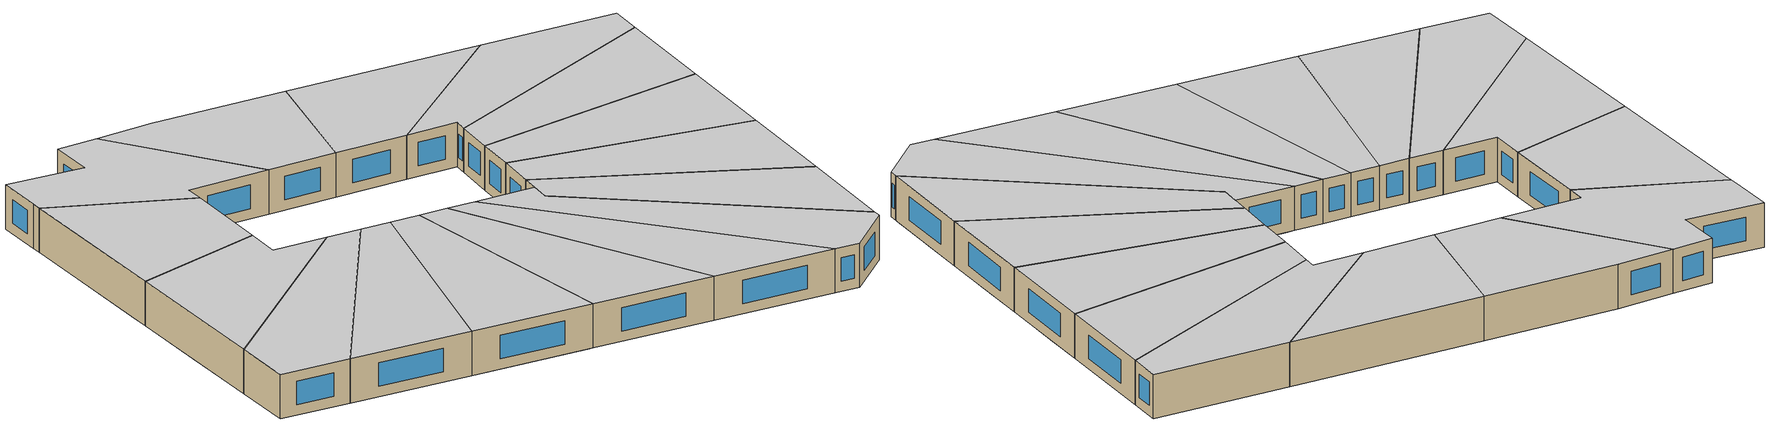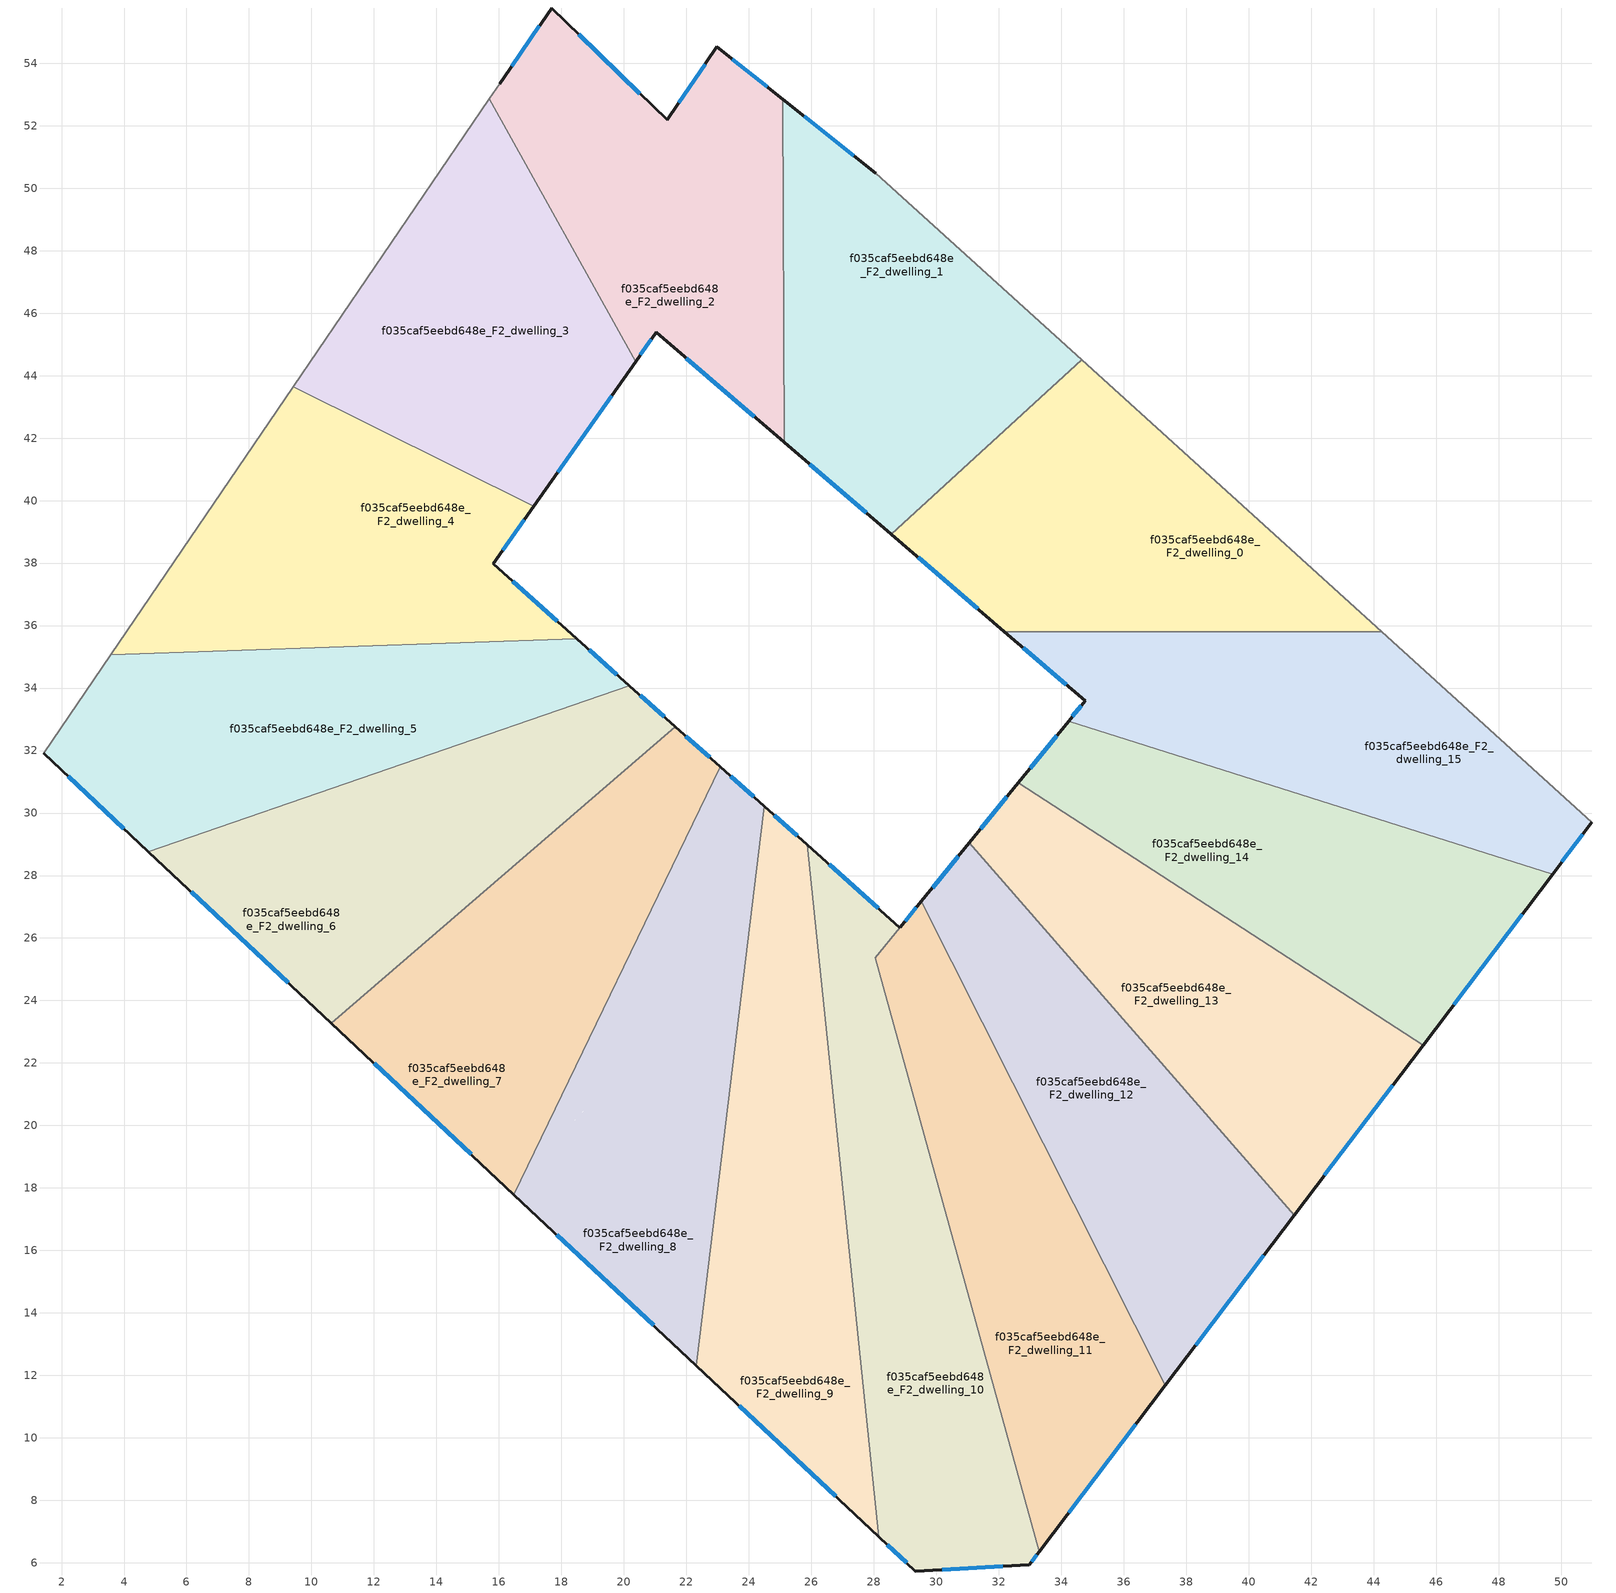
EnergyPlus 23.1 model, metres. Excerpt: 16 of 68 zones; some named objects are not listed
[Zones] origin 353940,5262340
f035caf5eebd648e_F2_dwelling_0
 floor to f035caf5eebd648e_F1_dwelling_8 (EU_floor_Construction): 44.25,35.81 38.9,35.81 35.82,38.7 38.23,41.27 z6
 floor to f035caf5eebd648e_F1_dwelling_17 (EU_floor_Construction): 38.23,41.27 35.87,38.76 32.18,42.23 34.66,44.5 z6
 floor to f035caf5eebd648e_F1_dwelling_7 (EU_floor_Construction): 38.9,35.81 33.11,35.81 35.82,38.7 z6
 floor to f035caf5eebd648e_F1_dwelling_15 (EU_floor_Construction): 34.09,36.85 33.11,35.81 32.18,35.81 28.57,38.92 30.25,40.46 z6
 floor to f035caf5eebd648e_F1_dwelling_16 (EU_floor_Construction): 35.87,38.76 34.09,36.85 30.25,40.46 32.18,42.23 z6
 wall outside (EU_wall_Construction): 28.57,38.92 32.18,35.81 z6:9
 wall to f035caf5eebd648e_F2_dwelling_1 (EU_wall_Construction): 34.66,44.5 28.57,38.92 z6:9
 wall adiabatic (EU_wall_Construction): 44.25,35.81 34.66,44.5 z6:9
 wall to f035caf5eebd648e_F2_dwelling_15 (EU_wall_Construction): 32.18,35.81 44.25,35.81 z6:9
 window (EU_Window_Construction): 29.42,38.19 31.33,36.54 z6.7:8.3
 ceiling to f035caf5eebd648e_F3_dwelling_0 (EU_floor_Construction): 44.25,35.81 34.66,44.5 28.57,38.92 32.18,35.81 z9
f035caf5eebd648e_F2_dwelling_1
 floor to f035caf5eebd648e_F1_dwelling_17 (EU_floor_Construction): 28.06,50.48 34.66,44.5 32.18,42.23 25.1,48.87 25.08,52.85 z6
 floor to f035caf5eebd648e_F1_dwelling_15 (EU_floor_Construction): 30.25,40.46 28.57,38.92 25.14,41.86 25.12,45.27 z6
 floor to f035caf5eebd648e_F1_dwelling_16 (EU_floor_Construction): 32.18,42.23 30.25,40.46 25.12,45.27 25.1,48.87 z6
 wall outside (EU_wall_Construction): 25.14,41.86 28.57,38.92 / 28.06,50.48 25.08,52.85 z6:9
 wall to f035caf5eebd648e_F2_dwelling_2 (EU_wall_Construction): 25.08,52.85 25.14,41.86 z6:9
 wall adiabatic (EU_wall_Construction): 34.66,44.5 28.06,50.48 z6:9
 window (EU_Window_Construction): 25.94,41.17 27.76,39.61 / 27.36,51.04 25.78,52.3 z6.7:8.3
 ceiling to f035caf5eebd648e_F3_dwelling_1 (EU_floor_Construction): 34.66,44.5 28.06,50.48 25.08,52.85 25.14,41.86 28.57,38.92 z9
f035caf5eebd648e_F2_dwelling_10
 floor to f035caf5eebd648e_F1_dwelling_1 (EU_floor_Construction): 31.54,12.71 33.21,6.64 27.64,11.87 27.12,16.85 z6
 floor to f035caf5eebd648e_F1_dwelling_13 (EU_floor_Construction): 26.32,28.58 25.96,28.19 25.87,28.98 z6
 floor to f035caf5eebd648e_F1_dwelling_3 (EU_floor_Construction): 28.84,26.33 28.43,25.83 27.79,25.05 28.26,24.62 29.83,18.89 26.6,21.92 25.96,28.19 26.32,28.58 z6
 floor to f035caf5eebd648e_F1_dwelling_0 (EU_floor_Construction): 33.21,6.64 33.29,6.35 32.98,5.94 29.33,5.74 28.15,6.84 27.64,11.87 z6
 floor to f035caf5eebd648e_F1_dwelling_4 (EU_floor_Construction): 28.4,25.79 28.05,25.37 28.26,24.62 27.79,25.05 z6
 floor to f035caf5eebd648e_F1_dwelling_2 (EU_floor_Construction): 29.83,18.89 31.54,12.71 27.12,16.85 26.6,21.92 z6
 wall outside (EU_wall_Construction): 28.16,6.84 29.33,5.74 32.98,5.94 33.29,6.35 / 28.84,26.33 25.87,28.98 z6:9
 wall to f035caf5eebd648e_F2_dwelling_9 (EU_wall_Construction): 25.87,28.98 28.16,6.84 z6:9
 wall to f035caf5eebd648e_F2_dwelling_11 (EU_wall_Construction): 28.05,25.37 28.84,26.33 / 33.29,6.35 28.05,25.36 z6:9
 window (EU_Window_Construction): 33.05,6.03 33.22,6.25 / 30.19,5.78 32.12,5.89 / 28.43,6.58 29.06,6 / 28.14,26.96 26.57,28.36 z6.7:8.3
 ceiling to f035caf5eebd648e_F3_dwelling_10 (EU_floor_Construction): 32.98,5.94 33.29,6.35 28.05,25.37 28.84,26.33 25.87,28.98 28.16,6.84 29.33,5.74 z9
f035caf5eebd648e_F2_dwelling_11
 floor adiabatic (EU_floor_Construction): 37.17,12.01 37.33,11.68 35.38,9.11 31.54,12.71 29.83,18.89 z6
 floor to f035caf5eebd648e_F1_dwelling_3 (EU_floor_Construction): 33.11,20.07 37.17,12.01 29.83,18.89 28.26,24.62 z6
 floor to f035caf5eebd648e_F1_dwelling_1 (EU_floor_Construction): 35.38,9.11 35.34,9.05 33.38,6.47 33.21,6.64 31.54,12.71 z6
 floor to f035caf5eebd648e_F1_dwelling_4 (EU_floor_Construction): 29.52,27.17 33.11,20.07 28.26,24.62 28.05,25.36 28.79,26.27 z6
 floor to f035caf5eebd648e_F1_dwelling_0 (EU_floor_Construction): 33.38,6.47 33.29,6.35 33.21,6.64 z6
 wall outside (EU_wall_Construction): 33.29,6.35 37.33,11.68 / 29.52,27.17 28.84,26.34 z6:9
 wall to f035caf5eebd648e_F2_dwelling_12 (EU_wall_Construction): 37.33,11.68 29.52,27.17 z6:9
 window (EU_Window_Construction): 34.24,7.6 36.38,10.43 / 29.36,26.98 29,26.53 z6.7:8.3
 ceiling to f035caf5eebd648e_F3_dwelling_11 (EU_floor_Construction): 33.29,6.35 37.33,11.68 29.52,27.17 28.84,26.34 28.05,25.36 z9
f035caf5eebd648e_F2_dwelling_12
 floor to f035caf5eebd648e_F1_dwelling_4 (EU_floor_Construction): 39.06,19.87 41.45,17.12 39.29,14.26 33.11,20.07 29.52,27.17 30.28,28.1 z6
 floor to f035caf5eebd648e_F1_dwelling_5 (EU_floor_Construction): 31.06,29.05 39.06,19.87 30.28,28.1 z6
 floor to f035caf5eebd648e_F1_dwelling_3 (EU_floor_Construction): 39.29,14.26 37.41,11.78 37.17,12.01 33.11,20.07 z6
 floor adiabatic (EU_floor_Construction): 37.41,11.78 37.33,11.68 37.17,12.01 z6
 wall outside (EU_wall_Construction): 31.06,29.05 29.52,27.17 / 37.33,11.68 41.45,17.12 z6:9
 wall to f035caf5eebd648e_F2_dwelling_13 (EU_wall_Construction): 41.45,17.12 31.06,29.05 z6:9
 window (EU_Window_Construction): 30.7,28.61 29.88,27.61 / 38.3,12.96 40.48,15.84 z6.7:8.3
 ceiling to f035caf5eebd648e_F3_dwelling_12 (EU_floor_Construction): 37.33,11.68 41.45,17.12 31.06,29.05 29.52,27.17 z9
f035caf5eebd648e_F2_dwelling_13
 floor to f035caf5eebd648e_F1_dwelling_5 (EU_floor_Construction): 33.67,30.3 44.05,20.55 41.67,17.41 39.06,19.87 31.06,29.05 32.63,30.97 z6
 floor to f035caf5eebd648e_F1_dwelling_4 (EU_floor_Construction): 41.67,17.41 41.45,17.12 39.06,19.87 z6
 floor to f035caf5eebd648e_F1_dwelling_6 (EU_floor_Construction): 45.58,22.57 44.05,20.55 33.67,30.3 z6
 wall outside (EU_wall_Construction): 32.63,30.97 31.06,29.05 / 41.45,17.12 45.58,22.57 z6:9
 wall to f035caf5eebd648e_F2_dwelling_14 (EU_wall_Construction): 45.58,22.57 32.63,30.97 z6:9
 window (EU_Window_Construction): 32.26,30.52 31.43,29.5 / 42.42,18.4 44.61,21.29 z6.7:8.3
 ceiling to f035caf5eebd648e_F3_dwelling_13 (EU_floor_Construction): 41.45,17.12 45.58,22.57 32.63,30.97 31.06,29.05 z9
f035caf5eebd648e_F2_dwelling_14
 floor to f035caf5eebd648e_F1_dwelling_6 (EU_floor_Construction): 37.94,31.77 46.48,23.76 45.58,22.57 33.67,30.3 32.77,31.15 34.24,32.94 z6
 floor to f035caf5eebd648e_F1_dwelling_5 (EU_floor_Construction): 33.67,30.3 32.63,30.97 32.77,31.15 z6
 floor to f035caf5eebd648e_F1_dwelling_7 (EU_floor_Construction): 45.87,29.27 48.66,26.64 46.48,23.76 37.94,31.77 z6
 floor to f035caf5eebd648e_F1_dwelling_8 (EU_floor_Construction): 49.73,28.04 48.66,26.64 45.87,29.27 z6
 wall outside (EU_wall_Construction): 34.23,32.94 32.63,30.97 / 45.58,22.57 49.73,28.04 z6:9
 wall to f035caf5eebd648e_F2_dwelling_15 (EU_wall_Construction): 49.73,28.04 34.23,32.94 z6:9
 window (EU_Window_Construction): 33.86,32.48 33,31.44 / 46.56,23.86 48.75,26.76 z6.7:8.3
 ceiling to f035caf5eebd648e_F3_dwelling_14 (EU_floor_Construction): 45.58,22.57 49.73,28.04 34.23,32.94 32.63,30.97 z9
f035caf5eebd648e_F2_dwelling_15
 floor to f035caf5eebd648e_F1_dwelling_7 (EU_floor_Construction): 45.87,29.27 37.94,31.77 35.63,33.94 34.79,33.62 34.76,33.59 32.69,35.37 33.11,35.81 38.9,35.81 z6
 floor to f035caf5eebd648e_F1_dwelling_8 (EU_floor_Construction): 50.99,29.71 49.73,28.04 45.87,29.27 38.9,35.81 44.25,35.81 z6
 floor to f035caf5eebd648e_F1_dwelling_6 (EU_floor_Construction): 37.94,31.77 34.24,32.94 34.77,33.59 34.8,33.62 35.38,33.84 35.63,33.94 z6
 floor to f035caf5eebd648e_F1_dwelling_15 (EU_floor_Construction): 33.11,35.81 32.69,35.37 32.18,35.81 z6
 wall outside (EU_wall_Construction): 32.18,35.81 34.76,33.59 34.23,32.94 / 49.73,28.04 50.99,29.71 z6:9
 wall adiabatic (EU_wall_Construction): 50.99,29.71 44.25,35.81 z6:9
 window (EU_Window_Construction): 34.64,33.44 34.36,33.1 / 32.79,35.29 34.16,34.11 / 50.02,28.44 50.69,29.32 z6.7:8.3
 ceiling to f035caf5eebd648e_F3_dwelling_15 (EU_floor_Construction): 49.73,28.04 50.99,29.71 44.25,35.81 32.18,35.81 34.76,33.59 34.23,32.94 z9
f035caf5eebd648e_F2_dwelling_2
 floor to f035caf5eebd648e_F1_dwelling_15 (EU_floor_Construction): 25.12,45.27 25.14,41.86 21.04,45.39 20.81,45.07 19.17,46.61 15.7,52.86 16.02,53.34 16.22,53.63 z6
 floor to f035caf5eebd648e_F1_dwelling_16 (EU_floor_Construction): 21.46,52.29 25.1,48.87 25.12,45.27 16.22,53.63 17.69,55.77 21.38,52.18 z6
 floor to f035caf5eebd648e_F1_dwelling_14 (EU_floor_Construction): 20.81,45.07 20.37,44.45 19.17,46.61 z6
 floor to f035caf5eebd648e_F1_dwelling_17 (EU_floor_Construction): 25.08,52.85 25.1,48.87 21.46,52.29 22.98,54.52 z6
 wall outside (EU_wall_Construction): 25.08,52.85 22.98,54.52 21.38,52.18 17.69,55.77 16.02,53.34 / 20.37,44.45 21.04,45.39 25.14,41.86 z6:9
 wall to f035caf5eebd648e_F2_dwelling_3 (EU_wall_Construction): 15.7,52.86 20.37,44.45 z6:9
 wall adiabatic (EU_wall_Construction): 16.02,53.34 15.7,52.86 z6:9
 window (EU_Window_Construction): 20.51,53.03 18.56,54.93 / 22.6,53.97 21.76,52.73 / 24.59,53.25 23.47,54.13 / 22,44.56 24.18,42.69 / 20.53,44.67 20.88,45.17 / 17.3,55.2 16.41,53.91 z6.7:8.3
 ceiling to f035caf5eebd648e_F3_dwelling_2 (EU_floor_Construction): 25.14,41.86 25.08,52.85 22.98,54.52 21.38,52.18 17.69,55.77 16.02,53.34 15.7,52.86 20.37,44.45 21.04,45.39 z9
f035caf5eebd648e_F2_dwelling_3
 floor to f035caf5eebd648e_F1_dwelling_14 (EU_floor_Construction): 19.17,46.61 20.37,44.45 17.11,39.82 13.91,41.41 10.24,44.85 14.45,51.04 z6
 floor to f035caf5eebd648e_F1_dwelling_15 (EU_floor_Construction): 15.7,52.86 19.17,46.61 14.45,51.04 z6
 floor to f035caf5eebd648e_F1_dwelling_13 (EU_floor_Construction): 13.91,41.41 9.42,43.64 10.24,44.85 z6
 wall outside (EU_wall_Construction): 17.11,39.82 20.37,44.45 z6:9
 wall to f035caf5eebd648e_F2_dwelling_4 (EU_wall_Construction): 9.42,43.64 17.11,39.82 z6:9
 wall adiabatic (EU_wall_Construction): 15.7,52.86 9.42,43.64 z6:9
 window (EU_Window_Construction): 17.88,40.9 19.61,43.36 z6.7:8.3
 ceiling to f035caf5eebd648e_F3_dwelling_3 (EU_floor_Construction): 17.11,39.82 20.37,44.45 15.7,52.86 9.42,43.64 z9
f035caf5eebd648e_F2_dwelling_4
 floor to f035caf5eebd648e_F1_dwelling_12 (EU_floor_Construction): 15.15,35.47 11.06,35.33 6.6,39.51 8.26,41.94 z6
 floor to f035caf5eebd648e_F1_dwelling_13 (EU_floor_Construction): 16.51,38.97 15.81,37.98 18.49,35.58 15.15,35.47 8.26,41.94 9.42,43.64 13.91,41.41 z6
 floor to f035caf5eebd648e_F1_dwelling_14 (EU_floor_Construction): 17.11,39.82 16.51,38.97 13.91,41.41 z6
 floor to f035caf5eebd648e_F1_dwelling_11 (EU_floor_Construction): 11.06,35.33 6.89,35.19 4.92,37.04 6.6,39.51 z6
 floor to f035caf5eebd648e_F1_dwelling_10 (EU_floor_Construction): 6.89,35.19 3.58,35.07 4.92,37.04 z6
 wall outside (EU_wall_Construction): 18.49,35.58 15.81,37.98 17.11,39.82 z6:9
 wall to f035caf5eebd648e_F2_dwelling_5 (EU_wall_Construction): 3.58,35.07 18.49,35.58 z6:9
 wall adiabatic (EU_wall_Construction): 9.42,43.64 3.58,35.07 z6:9
 window (EU_Window_Construction): 16.12,38.41 16.8,39.39 / 17.86,36.14 16.44,37.42 z6.7:8.3
 ceiling to f035caf5eebd648e_F3_dwelling_4 (EU_floor_Construction): 18.49,35.58 15.81,37.98 17.11,39.82 9.42,43.64 3.58,35.07 z9
f035caf5eebd648e_F2_dwelling_5
 floor to f035caf5eebd648e_F1_dwelling_9 (EU_floor_Construction): 8.09,29.91 4.78,28.76 1.42,31.91 3.19,34.5 z6
 floor to f035caf5eebd648e_F1_dwelling_13 (EU_floor_Construction): 20.17,34.08 17.58,33.19 15.15,35.47 18.49,35.58 z6
 floor adiabatic (EU_floor_Construction): 17.58,33.19 8.09,29.91 3.19,34.5 3.58,35.07 15.15,35.47 z6
 wall outside (EU_wall_Construction): 20.17,34.08 18.49,35.58 / 1.42,31.91 4.78,28.76 z6:9
 wall to f035caf5eebd648e_F2_dwelling_6 (EU_wall_Construction): 4.78,28.76 20.17,34.08 z6:9
 wall adiabatic (EU_wall_Construction): 3.58,35.07 1.42,31.91 z6:9
 window (EU_Window_Construction): 19.78,34.43 18.89,35.23 / 2.21,31.17 3.99,29.5 z6.7:8.3
 ceiling to f035caf5eebd648e_F3_dwelling_5 (EU_floor_Construction): 20.17,34.08 18.49,35.58 3.58,35.07 1.42,31.91 4.78,28.76 z9
f035caf5eebd648e_F2_dwelling_6
 floor to f035caf5eebd648e_F1_dwelling_11 (EU_floor_Construction): 17.55,29.24 15.3,27.29 11.32,31.02 14.49,32.12 z6
 floor to f035caf5eebd648e_F1_dwelling_9 (EU_floor_Construction): 12.99,25.31 10.63,23.27 4.78,28.76 8.09,29.91 z6
 floor to f035caf5eebd648e_F1_dwelling_12 (EU_floor_Construction): 19.76,31.14 17.55,29.24 14.49,32.12 17.58,33.19 z6
 floor to f035caf5eebd648e_F1_dwelling_10 (EU_floor_Construction): 15.3,27.29 12.99,25.31 8.09,29.91 11.32,31.02 z6
 floor to f035caf5eebd648e_F1_dwelling_13 (EU_floor_Construction): 21.64,32.77 19.76,31.14 17.58,33.19 20.17,34.08 z6
 wall outside (EU_wall_Construction): 21.64,32.77 20.17,34.08 / 4.78,28.76 10.63,23.27 z6:9
 wall to f035caf5eebd648e_F2_dwelling_7 (EU_wall_Construction): 10.63,23.27 21.64,32.77 z6:9
 window (EU_Window_Construction): 21.3,33.07 20.52,33.77 / 6.15,27.48 9.26,24.56 z6.7:8.3
 ceiling to f035caf5eebd648e_F3_dwelling_6 (EU_floor_Construction): 21.64,32.77 20.17,34.08 4.78,28.76 10.63,23.27 z9
f035caf5eebd648e_F2_dwelling_7
 floor to f035caf5eebd648e_F1_dwelling_10 (EU_floor_Construction): 19.27,23.57 17.89,20.71 12.99,25.31 15.3,27.29 z6
 floor to f035caf5eebd648e_F1_dwelling_0 (EU_floor_Construction): 16.78,18.42 16.48,17.79 16.33,17.93 z6
 floor to f035caf5eebd648e_F1_dwelling_9 (EU_floor_Construction): 17.89,20.71 16.78,18.42 16.33,17.93 10.63,23.27 12.99,25.31 z6
 floor to f035caf5eebd648e_F1_dwelling_11 (EU_floor_Construction): 20.62,26.36 19.27,23.57 15.3,27.29 17.55,29.24 z6
 floor to f035caf5eebd648e_F1_dwelling_12 (EU_floor_Construction): 21.94,29.1 20.62,26.36 17.55,29.24 19.76,31.14 z6
 floor to f035caf5eebd648e_F1_dwelling_13 (EU_floor_Construction): 23.08,31.48 21.94,29.1 19.76,31.14 21.64,32.77 z6
 wall outside (EU_wall_Construction): 23.08,31.48 21.64,32.77 / 10.63,23.27 16.48,17.79 z6:9
 wall to f035caf5eebd648e_F2_dwelling_8 (EU_wall_Construction): 16.48,17.79 23.08,31.48 z6:9
 window (EU_Window_Construction): 22.74,31.78 21.98,32.46 / 12.01,21.99 15.11,19.08 z6.7:8.3
 ceiling to f035caf5eebd648e_F3_dwelling_7 (EU_floor_Construction): 16.48,17.79 23.08,31.48 21.64,32.77 10.63,23.27 z9
f035caf5eebd648e_F2_dwelling_8
 floor to f035caf5eebd648e_F1_dwelling_13 (EU_floor_Construction): 24.49,30.22 24.11,27.06 21.94,29.1 23.08,31.48 z6
 floor to f035caf5eebd648e_F1_dwelling_0 (EU_floor_Construction): 22.82,16.39 22.32,12.31 16.48,17.79 16.78,18.42 18.6,20.35 z6
 floor to f035caf5eebd648e_F1_dwelling_1 (EU_floor_Construction): 23.31,20.44 22.82,16.39 18.6,20.35 20.78,22.67 20.85,22.75 z6
 floor to f035caf5eebd648e_F1_dwelling_12 (EU_floor_Construction): 24.11,27.06 23.99,26.1 22.54,24.55 20.62,26.36 21.94,29.1 z6
 floor to f035caf5eebd648e_F1_dwelling_3 (EU_floor_Construction): 23.99,26.1 23.81,24.55 23.13,25.18 z6
 floor to f035caf5eebd648e_F1_dwelling_2 (EU_floor_Construction): 23.81,24.55 23.31,20.44 20.85,22.75 23.13,25.18 z6
 floor to f035caf5eebd648e_F1_dwelling_11 (EU_floor_Construction): 22.54,24.55 20.85,22.75 20.78,22.67 20.52,22.39 19.27,23.57 20.62,26.36 z6
 floor adiabatic (EU_floor_Construction): 20.78,22.67 16.78,18.42 19.27,23.57 20.52,22.39 z6
 wall outside (EU_wall_Construction): 24.49,30.22 23.08,31.48 / 16.48,17.79 22.32,12.31 z6:9
 wall to f035caf5eebd648e_F2_dwelling_9 (EU_wall_Construction): 22.32,12.31 24.49,30.22 z6:9
 window (EU_Window_Construction): 24.16,30.51 23.41,31.18 / 17.85,16.5 20.95,13.6 z6.7:8.3
 ceiling to f035caf5eebd648e_F3_dwelling_8 (EU_floor_Construction): 22.32,12.31 24.49,30.22 23.08,31.48 16.48,17.79 z9
f035caf5eebd648e_F2_dwelling_9
 floor to f035caf5eebd648e_F1_dwelling_0 (EU_floor_Construction): 27.64,11.87 28.15,6.84 22.32,12.31 22.82,16.39 z6
 floor to f035caf5eebd648e_F1_dwelling_1 (EU_floor_Construction): 27.12,16.85 27.64,11.87 22.82,16.39 23.31,20.44 z6
 floor to f035caf5eebd648e_F1_dwelling_2 (EU_floor_Construction): 26.6,21.92 27.12,16.85 23.31,20.44 23.81,24.55 z6
 floor to f035caf5eebd648e_F1_dwelling_3 (EU_floor_Construction): 25.96,28.19 26.6,21.92 23.81,24.55 23.99,26.1 z6
 floor to f035caf5eebd648e_F1_dwelling_13 (EU_floor_Construction): 25.87,28.98 25.96,28.19 24.53,26.67 24.11,27.06 24.49,30.22 z6
 floor to f035caf5eebd648e_F1_dwelling_12 (EU_floor_Construction): 24.53,26.67 23.99,26.1 24.11,27.06 z6
 wall outside (EU_wall_Construction): 25.87,28.98 24.49,30.22 / 22.32,12.31 28.16,6.84 z6:9
 window (EU_Window_Construction): 25.55,29.27 24.82,29.93 / 23.69,11.03 26.79,8.13 z6.7:8.3
 ceiling to f035caf5eebd648e_F3_dwelling_9 (EU_floor_Construction): 28.16,6.84 25.87,28.98 24.49,30.22 22.32,12.31 z9
[Building]
EU S2 Campaign: North Axis=0; Terrain=City; Solar Distribution=FullExterior
[Site:Location]
Budapest.Ferenc.Liszt.Intl.AP: Latitude=47.437; Longitude=19.256; Time Zone=1; Elevation=185
[SizingPeriod:WeatherFileDays]
AnnualSizingPeriod: Begin Month=1; Begin Day of Month=1; End Month=12; End Day of Month=31; Day of Week for Start Day=Monday; Use Weather File Daylight Saving Period=No; Use Weather File Rain and Snow Indicators=No
[MATERIAL]
EU_InternalMass_Material: Roughness=MediumRough; Thickness=0.1; Conductivity=1; Density=1800; Specific Heat=900; Thermal Absorptance=0.9; Solar Absorptance=0.7; Visible Absorptance=0.7
[MATERIAL:NOMASS] Roughness=MediumRough; Thermal Absorptance=0.9; Solar Absorptance=0.7; Visible Absorptance=0.7
Name | Thermal Resistance
EU_wall_NoMass | 0.832559
EU_floor_NoMass | 0.872794
[WINDOWMATERIAL:SIMPLEGLAZINGSYSTEM]
EU_Window_SimpleGlazing: UFactor=2.79869; Solar Heat Gain Coefficient=0.75; Visible Transmittance=0.75
[CONSTRUCTION]
EU_wall_Construction: EU_wall_NoMass
EU_floor_Construction: EU_floor_NoMass
EU_Window_Construction: EU_Window_SimpleGlazing
EU_InternalMass_Construction: EU_InternalMass_Material
[ZONE] Type=1; Multiplier=1; Ceiling Height=autocalculate; Floor Area=autocalculate; Part of Total Floor Area=Yes
Name | Volume
f035caf5eebd648e_F2_dwelling_0 | 216.129
f035caf5eebd648e_F2_dwelling_1 | 216.145
f035caf5eebd648e_F2_dwelling_10 | 219.709
f035caf5eebd648e_F2_dwelling_11 | 212.628
f035caf5eebd648e_F2_dwelling_12 | 216.14
f035caf5eebd648e_F2_dwelling_13 | 216.142
f035caf5eebd648e_F2_dwelling_14 | 216.138
f035caf5eebd648e_F2_dwelling_15 | 216.13
f035caf5eebd648e_F2_dwelling_2 | 216.136
f035caf5eebd648e_F2_dwelling_3 | 216.152
f035caf5eebd648e_F2_dwelling_4 | 216.146
f035caf5eebd648e_F2_dwelling_5 | 216.123
f035caf5eebd648e_F2_dwelling_6 | 216.132
f035caf5eebd648e_F2_dwelling_7 | 216.161
f035caf5eebd648e_F2_dwelling_8 | 216.122
f035caf5eebd648e_F2_dwelling_9 | 216.116
[INTERNALMASS] Construction=EU_InternalMass_Construction
Name | Zone or ZoneList | Surface Area
f035caf5eebd648e_F2_dwelling_0_EU_InternalMass | f035caf5eebd648e_F2_dwelling_0 | 72.0431
f035caf5eebd648e_F2_dwelling_1_EU_InternalMass | f035caf5eebd648e_F2_dwelling_1 | 72.0483
f035caf5eebd648e_F2_dwelling_2_EU_InternalMass | f035caf5eebd648e_F2_dwelling_2 | 72.0454
f035caf5eebd648e_F2_dwelling_3_EU_InternalMass | f035caf5eebd648e_F2_dwelling_3 | 72.0507
f035caf5eebd648e_F2_dwelling_4_EU_InternalMass | f035caf5eebd648e_F2_dwelling_4 | 72.0486
f035caf5eebd648e_F2_dwelling_5_EU_InternalMass | f035caf5eebd648e_F2_dwelling_5 | 72.0413
f035caf5eebd648e_F2_dwelling_6_EU_InternalMass | f035caf5eebd648e_F2_dwelling_6 | 72.0439
f035caf5eebd648e_F2_dwelling_7_EU_InternalMass | f035caf5eebd648e_F2_dwelling_7 | 72.0539
f035caf5eebd648e_F2_dwelling_8_EU_InternalMass | f035caf5eebd648e_F2_dwelling_8 | 72.0406
f035caf5eebd648e_F2_dwelling_9_EU_InternalMass | f035caf5eebd648e_F2_dwelling_9 | 72.0386
f035caf5eebd648e_F2_dwelling_10_EU_InternalMass | f035caf5eebd648e_F2_dwelling_10 | 73.2368
f035caf5eebd648e_F2_dwelling_11_EU_InternalMass | f035caf5eebd648e_F2_dwelling_11 | 70.879
f035caf5eebd648e_F2_dwelling_12_EU_InternalMass | f035caf5eebd648e_F2_dwelling_12 | 72.0466
f035caf5eebd648e_F2_dwelling_13_EU_InternalMass | f035caf5eebd648e_F2_dwelling_13 | 72.0475
f035caf5eebd648e_F2_dwelling_14_EU_InternalMass | f035caf5eebd648e_F2_dwelling_14 | 72.0461
f035caf5eebd648e_F2_dwelling_15_EU_InternalMass | f035caf5eebd648e_F2_dwelling_15 | 72.0432
[OTHEREQUIPMENT] Fuel Type=Electricity; Design Level Calculation Method=Watts/Area; Power per Zone Floor Area=1; Fraction Latent=0; Fraction Radiant=0; Fraction Lost=0; Carbon Dioxide Generation Rate=0; EndUse Subcategory=EU_Step8_InternalGains
Name | Zone or ZoneList or Space or SpaceList | Schedule
EU_Step8_InternalGain_f035caf5eebd648e_F2_dwelling_0_f000 | f035caf5eebd648e_F2_dwelling_0 | EU_Step8_GainSchedule_f035caf5eebd648e_F2_dwelling_0_f000
EU_Step8_InternalGain_f035caf5eebd648e_F2_dwelling_1_f000 | f035caf5eebd648e_F2_dwelling_1 | EU_Step8_GainSchedule_f035caf5eebd648e_F2_dwelling_1_f000
EU_Step8_InternalGain_f035caf5eebd648e_F2_dwelling_2_f000 | f035caf5eebd648e_F2_dwelling_2 | EU_Step8_GainSchedule_f035caf5eebd648e_F2_dwelling_2_f000
EU_Step8_InternalGain_f035caf5eebd648e_F2_dwelling_3_f000 | f035caf5eebd648e_F2_dwelling_3 | EU_Step8_GainSchedule_f035caf5eebd648e_F2_dwelling_3_f000
EU_Step8_InternalGain_f035caf5eebd648e_F2_dwelling_4_f000 | f035caf5eebd648e_F2_dwelling_4 | EU_Step8_GainSchedule_f035caf5eebd648e_F2_dwelling_4_f000
EU_Step8_InternalGain_f035caf5eebd648e_F2_dwelling_5_f000 | f035caf5eebd648e_F2_dwelling_5 | EU_Step8_GainSchedule_f035caf5eebd648e_F2_dwelling_5_f000
EU_Step8_InternalGain_f035caf5eebd648e_F2_dwelling_6_f000 | f035caf5eebd648e_F2_dwelling_6 | EU_Step8_GainSchedule_f035caf5eebd648e_F2_dwelling_6_f000
EU_Step8_InternalGain_f035caf5eebd648e_F2_dwelling_7_f000 | f035caf5eebd648e_F2_dwelling_7 | EU_Step8_GainSchedule_f035caf5eebd648e_F2_dwelling_7_f000
EU_Step8_InternalGain_f035caf5eebd648e_F2_dwelling_8_f000 | f035caf5eebd648e_F2_dwelling_8 | EU_Step8_GainSchedule_f035caf5eebd648e_F2_dwelling_8_f000
EU_Step8_InternalGain_f035caf5eebd648e_F2_dwelling_9_f000 | f035caf5eebd648e_F2_dwelling_9 | EU_Step8_GainSchedule_f035caf5eebd648e_F2_dwelling_9_f000
EU_Step8_InternalGain_f035caf5eebd648e_F2_dwelling_10_f000 | f035caf5eebd648e_F2_dwelling_10 | EU_Step8_GainSchedule_f035caf5eebd648e_F2_dwelling_10_f000
EU_Step8_InternalGain_f035caf5eebd648e_F2_dwelling_11_f000 | f035caf5eebd648e_F2_dwelling_11 | EU_Step8_GainSchedule_f035caf5eebd648e_F2_dwelling_11_f000
EU_Step8_InternalGain_f035caf5eebd648e_F2_dwelling_12_f000 | f035caf5eebd648e_F2_dwelling_12 | EU_Step8_GainSchedule_f035caf5eebd648e_F2_dwelling_12_f000
EU_Step8_InternalGain_f035caf5eebd648e_F2_dwelling_13_f000 | f035caf5eebd648e_F2_dwelling_13 | EU_Step8_GainSchedule_f035caf5eebd648e_F2_dwelling_13_f000
EU_Step8_InternalGain_f035caf5eebd648e_F2_dwelling_14_f000 | f035caf5eebd648e_F2_dwelling_14 | EU_Step8_GainSchedule_f035caf5eebd648e_F2_dwelling_14_f000
EU_Step8_InternalGain_f035caf5eebd648e_F2_dwelling_15_f000 | f035caf5eebd648e_F2_dwelling_15 | EU_Step8_GainSchedule_f035caf5eebd648e_F2_dwelling_15_f000
[ZONEVENTILATION:DESIGNFLOWRATE] Schedule=EU_AlwaysOn; Design Flow Rate Calculation Method=AirChanges/Hour; Air Changes per Hour=0.475469; Ventilation Type=Natural; Fan Pressure Rise=0; Fan Total Efficiency=1; Constant Term Coefficient=1; Temperature Term Coefficient=0; Velocity Term Coefficient=0; Velocity Squared Term Coefficient=0; Minimum Indoor Temperature=-100; Maximum Indoor Temperature=100; Delta Temperature=-100; Minimum Outdoor Temperature=-100; Maximum Outdoor Temperature=100; Maximum Wind Speed=40
Name | Zone or ZoneList or Space or SpaceList
EU_ConstantAir_f035caf5eebd648e_F2_dwelling_0 | f035caf5eebd648e_F2_dwelling_0
EU_ConstantAir_f035caf5eebd648e_F2_dwelling_1 | f035caf5eebd648e_F2_dwelling_1
EU_ConstantAir_f035caf5eebd648e_F2_dwelling_2 | f035caf5eebd648e_F2_dwelling_2
EU_ConstantAir_f035caf5eebd648e_F2_dwelling_3 | f035caf5eebd648e_F2_dwelling_3
EU_ConstantAir_f035caf5eebd648e_F2_dwelling_4 | f035caf5eebd648e_F2_dwelling_4
EU_ConstantAir_f035caf5eebd648e_F2_dwelling_5 | f035caf5eebd648e_F2_dwelling_5
EU_ConstantAir_f035caf5eebd648e_F2_dwelling_6 | f035caf5eebd648e_F2_dwelling_6
EU_ConstantAir_f035caf5eebd648e_F2_dwelling_7 | f035caf5eebd648e_F2_dwelling_7
EU_ConstantAir_f035caf5eebd648e_F2_dwelling_8 | f035caf5eebd648e_F2_dwelling_8
EU_ConstantAir_f035caf5eebd648e_F2_dwelling_9 | f035caf5eebd648e_F2_dwelling_9
EU_ConstantAir_f035caf5eebd648e_F2_dwelling_10 | f035caf5eebd648e_F2_dwelling_10
EU_ConstantAir_f035caf5eebd648e_F2_dwelling_11 | f035caf5eebd648e_F2_dwelling_11
EU_ConstantAir_f035caf5eebd648e_F2_dwelling_12 | f035caf5eebd648e_F2_dwelling_12
EU_ConstantAir_f035caf5eebd648e_F2_dwelling_13 | f035caf5eebd648e_F2_dwelling_13
EU_ConstantAir_f035caf5eebd648e_F2_dwelling_14 | f035caf5eebd648e_F2_dwelling_14
EU_ConstantAir_f035caf5eebd648e_F2_dwelling_15 | f035caf5eebd648e_F2_dwelling_15
[HVACTEMPLATE:ZONE:IDEALLOADSAIRSYSTEM] System Availability Schedule=EU_AlwaysOn; Maximum Heating Supply Air Temperature=50; Minimum Cooling Supply Air Temperature=13; Maximum Heating Supply Air Humidity Ratio=0.0156; Minimum Cooling Supply Air Humidity Ratio=0.0077; Heating Limit=NoLimit; Cooling Limit=NoLimit; Heating Availability Schedule=EU_AlwaysOn; Cooling Availability Schedule=EU_CoolingOff; Dehumidification Control Type=ConstantSensibleHeatRatio; Cooling Sensible Heat Ratio=0.7; Dehumidification Setpoint=60; Humidification Control Type=None; Humidification Setpoint=30; Outdoor Air Method=None; Outdoor Air Flow Rate per Person=0.00944; Outdoor Air Flow Rate per Zone Floor Area=0; Outdoor Air Flow Rate per Zone=0; Demand Controlled Ventilation Type=None; Outdoor Air Economizer Type=NoEconomizer; Heat Recovery Type=None; Sensible Heat Recovery Effectiveness=0.7; Latent Heat Recovery Effectiveness=0.65
Name | Template Thermostat
f035caf5eebd648e_F2_dwelling_0 | EU_HeatOnly_f035caf5eebd648e_F2_dwelling_0
f035caf5eebd648e_F2_dwelling_1 | EU_HeatOnly_f035caf5eebd648e_F2_dwelling_1
f035caf5eebd648e_F2_dwelling_2 | EU_HeatOnly_f035caf5eebd648e_F2_dwelling_2
f035caf5eebd648e_F2_dwelling_3 | EU_HeatOnly_f035caf5eebd648e_F2_dwelling_3
f035caf5eebd648e_F2_dwelling_4 | EU_HeatOnly_f035caf5eebd648e_F2_dwelling_4
f035caf5eebd648e_F2_dwelling_5 | EU_HeatOnly_f035caf5eebd648e_F2_dwelling_5
f035caf5eebd648e_F2_dwelling_6 | EU_HeatOnly_f035caf5eebd648e_F2_dwelling_6
f035caf5eebd648e_F2_dwelling_7 | EU_HeatOnly_f035caf5eebd648e_F2_dwelling_7
f035caf5eebd648e_F2_dwelling_8 | EU_HeatOnly_f035caf5eebd648e_F2_dwelling_8
f035caf5eebd648e_F2_dwelling_9 | EU_HeatOnly_f035caf5eebd648e_F2_dwelling_9
f035caf5eebd648e_F2_dwelling_10 | EU_HeatOnly_f035caf5eebd648e_F2_dwelling_10
f035caf5eebd648e_F2_dwelling_11 | EU_HeatOnly_f035caf5eebd648e_F2_dwelling_11
f035caf5eebd648e_F2_dwelling_12 | EU_HeatOnly_f035caf5eebd648e_F2_dwelling_12
f035caf5eebd648e_F2_dwelling_13 | EU_HeatOnly_f035caf5eebd648e_F2_dwelling_13
f035caf5eebd648e_F2_dwelling_14 | EU_HeatOnly_f035caf5eebd648e_F2_dwelling_14
f035caf5eebd648e_F2_dwelling_15 | EU_HeatOnly_f035caf5eebd648e_F2_dwelling_15
[SIZING:ZONE] Zone Cooling Design Supply Air Temperature Input Method=SupplyAirTemperature; Zone Cooling Design Supply Air Temperature=13; Zone Heating Design Supply Air Temperature Input Method=SupplyAirTemperature; Zone Heating Design Supply Air Temperature=50; Zone Cooling Design Supply Air Humidity Ratio=0.008; Zone Heating Design Supply Air Humidity Ratio=0.008; Cooling Design Air Flow Method=DesignDay; Cooling Design Air Flow Rate=0; Cooling Minimum Air Flow per Zone Floor Area=0.000762; Cooling Minimum Air Flow=0; Cooling Minimum Air Flow Fraction=0.2; Heating Design Air Flow Method=DesignDay; Heating Design Air Flow Rate=0; Heating Maximum Air Flow per Zone Floor Area=0.002032; Heating Maximum Air Flow=0.141576; Heating Maximum Air Flow Fraction=0.3; Account for Dedicated Outdoor Air System=No; Dedicated Outdoor Air System Control Strategy=NeutralSupplyAir; Dedicated Outdoor Air Low Setpoint Temperature for Design=autosize; Dedicated Outdoor Air High Setpoint Temperature for Design=autosize; Zone Load Sizing Method=Sensible Load Only No Latent Load; Zone Latent Cooling Design Supply Air Humidity Ratio Input Method=HumidityRatioDifference; Zone Cooling Design Supply Air Humidity Ratio Difference=0.005; Zone Latent Heating Design Supply Air Humidity Ratio Input Method=HumidityRatioDifference; Zone Humidification Design Supply Air Humidity Ratio Difference=0.005
f035caf5eebd648e_F2_dwelling_0; f035caf5eebd648e_F2_dwelling_1; f035caf5eebd648e_F2_dwelling_2; f035caf5eebd648e_F2_dwelling_3; f035caf5eebd648e_F2_dwelling_4; f035caf5eebd648e_F2_dwelling_5; f035caf5eebd648e_F2_dwelling_6; f035caf5eebd648e_F2_dwelling_7; f035caf5eebd648e_F2_dwelling_8; f035caf5eebd648e_F2_dwelling_9; f035caf5eebd648e_F2_dwelling_10; f035caf5eebd648e_F2_dwelling_11; f035caf5eebd648e_F2_dwelling_12; f035caf5eebd648e_F2_dwelling_13; f035caf5eebd648e_F2_dwelling_14; f035caf5eebd648e_F2_dwelling_15
[SCHEDULE:CONSTANT]
Name | Hourly Value
EU_AlwaysOn | 1
EU_CoolingOff | 0
[SCHEDULE:FILE] Column Number=1; Rows to Skip at Top=0; Number of Hours of Data=8760; Column Separator=Comma; Interpolate to Timestep=No; Minutes per Item=60; Adjust Schedule for Daylight Savings=Yes
Name | File
EU_Step8_GainSchedule_f035caf5eebd648e_F2_dwelling_0_f000 | ../../schedules/f035caf5eebd648e/f035caf5eebd648e_F2_dwelling_0_f000_gain.csv
EU_Step8_GainSchedule_f035caf5eebd648e_F2_dwelling_1_f000 | ../../schedules/f035caf5eebd648e/f035caf5eebd648e_F2_dwelling_1_f000_gain.csv
EU_Step8_GainSchedule_f035caf5eebd648e_F2_dwelling_2_f000 | ../../schedules/f035caf5eebd648e/f035caf5eebd648e_F2_dwelling_2_f000_gain.csv
EU_Step8_GainSchedule_f035caf5eebd648e_F2_dwelling_3_f000 | ../../schedules/f035caf5eebd648e/f035caf5eebd648e_F2_dwelling_3_f000_gain.csv
EU_Step8_GainSchedule_f035caf5eebd648e_F2_dwelling_4_f000 | ../../schedules/f035caf5eebd648e/f035caf5eebd648e_F2_dwelling_4_f000_gain.csv
EU_Step8_GainSchedule_f035caf5eebd648e_F2_dwelling_5_f000 | ../../schedules/f035caf5eebd648e/f035caf5eebd648e_F2_dwelling_5_f000_gain.csv
EU_Step8_GainSchedule_f035caf5eebd648e_F2_dwelling_6_f000 | ../../schedules/f035caf5eebd648e/f035caf5eebd648e_F2_dwelling_6_f000_gain.csv
EU_Step8_GainSchedule_f035caf5eebd648e_F2_dwelling_7_f000 | ../../schedules/f035caf5eebd648e/f035caf5eebd648e_F2_dwelling_7_f000_gain.csv
EU_Step8_GainSchedule_f035caf5eebd648e_F2_dwelling_8_f000 | ../../schedules/f035caf5eebd648e/f035caf5eebd648e_F2_dwelling_8_f000_gain.csv
EU_Step8_GainSchedule_f035caf5eebd648e_F2_dwelling_9_f000 | ../../schedules/f035caf5eebd648e/f035caf5eebd648e_F2_dwelling_9_f000_gain.csv
EU_Step8_GainSchedule_f035caf5eebd648e_F2_dwelling_10_f000 | ../../schedules/f035caf5eebd648e/f035caf5eebd648e_F2_dwelling_10_f000_gain.csv
EU_Step8_GainSchedule_f035caf5eebd648e_F2_dwelling_11_f000 | ../../schedules/f035caf5eebd648e/f035caf5eebd648e_F2_dwelling_11_f000_gain.csv
EU_Step8_GainSchedule_f035caf5eebd648e_F2_dwelling_12_f000 | ../../schedules/f035caf5eebd648e/f035caf5eebd648e_F2_dwelling_12_f000_gain.csv
EU_Step8_GainSchedule_f035caf5eebd648e_F2_dwelling_13_f000 | ../../schedules/f035caf5eebd648e/f035caf5eebd648e_F2_dwelling_13_f000_gain.csv
EU_Step8_GainSchedule_f035caf5eebd648e_F2_dwelling_14_f000 | ../../schedules/f035caf5eebd648e/f035caf5eebd648e_F2_dwelling_14_f000_gain.csv
EU_Step8_GainSchedule_f035caf5eebd648e_F2_dwelling_15_f000 | ../../schedules/f035caf5eebd648e/f035caf5eebd648e_F2_dwelling_15_f000_gain.csv
